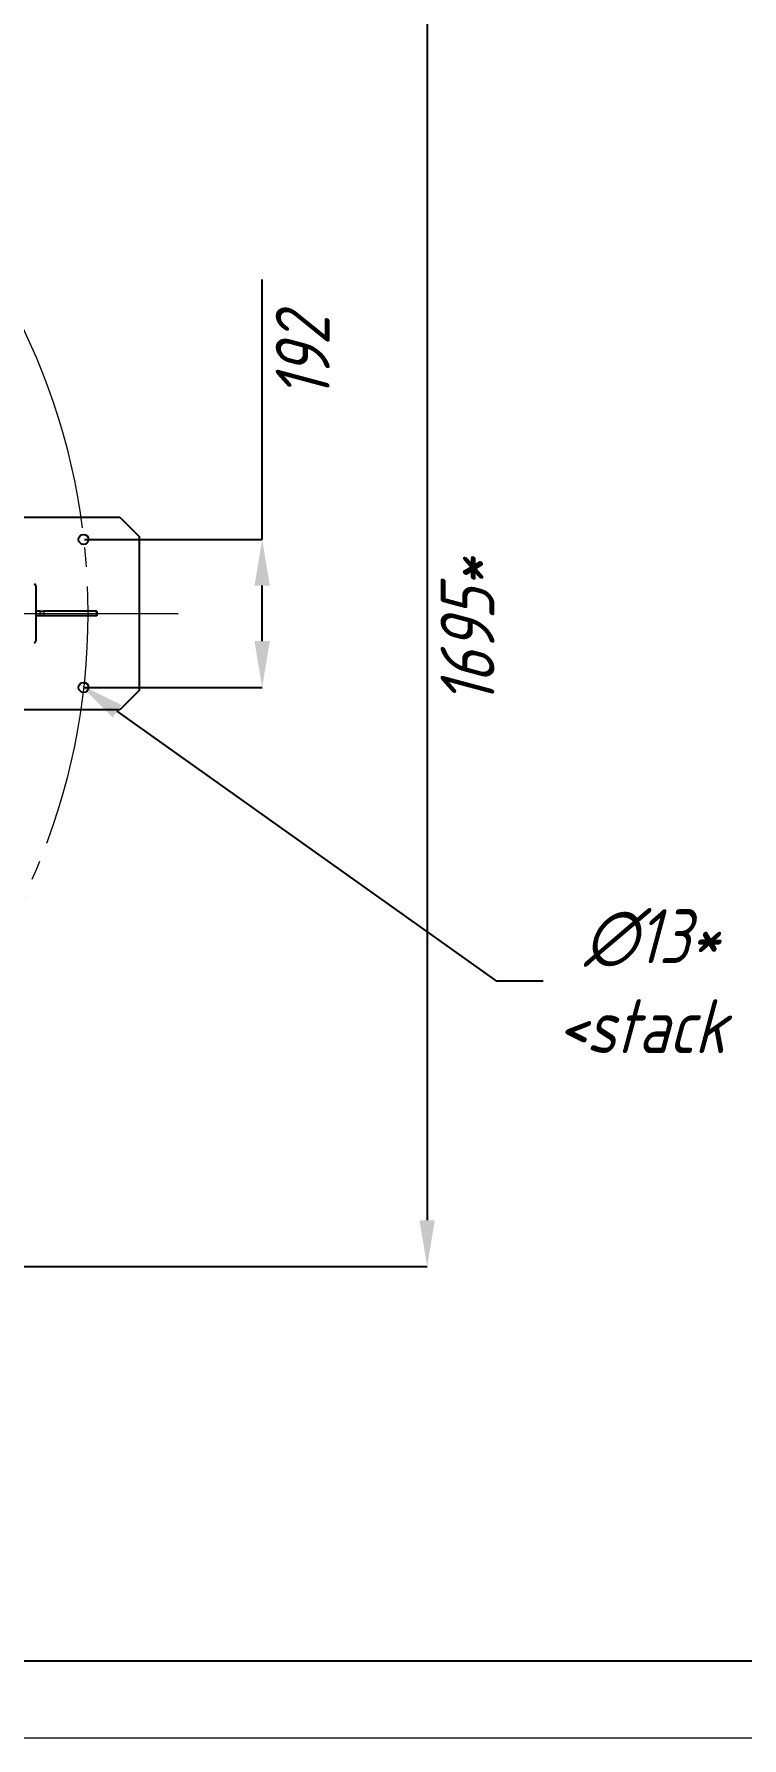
# Model space of a CAD drawing. Header units: millimetres. Extents: x 0 to 594, y -1 to 420.
# Drawn here: x 249.8 to 295.7, y 0 to 110.6 of the extents above; entities that cross this region are included whole.
import ezdxf

# ---------------------------------------------------------------- set-up
doc = ezdxf.new("R2010")
doc.units = ezdxf.units.MM
doc.linetypes.add('SLD-Осевая', pattern=[19.05, 15.24, -1.27, 1.27, -1.27])
doc.linetypes.add('SLD-Сплошная', pattern=[0])
doc.styles.add('SLDTEXTSTYLE1', font='')
doc.styles.get('SLDTEXTSTYLE1').set_extended_font_data('ГОСТ тип А', italic=True)
doc.dimstyles.new('SLDDIMSTYLE0', dxfattribs={"dimtxt": 3.5, "dimasz": 3, "dimexe": 0, "dimexo": 0.0625, "dimgap": 0.875, "dimtad": 2, "dimdec": 1, "dimlfac": 20, "dimrnd": 1e-09, "dimzin": 12, "dimdsep": 46, "dimtxsty": 'SLDTEXTSTYLE1', "dimsah": 1, "dimcen": 0.09, "dimadec": 0, "dimazin": 3, "dimtfac": 1, "dimtofl": 0, "dimtmove": 0, "dimatfit": 3, "dimfxl": 1, "dimfrac": 2, "dimtolj": 1, "dimtzin": 12, "dimarcsym": 0})
doc.dimstyles.new('SLDDIMSTYLE3', dxfattribs={"dimtxt": 3.5, "dimasz": 3, "dimexe": 0, "dimexo": 0.0625, "dimgap": 0.875, "dimtad": 2, "dimdec": 0, "dimlfac": 20, "dimrnd": 1e-09, "dimzin": 12, "dimdsep": 46, "dimtxsty": 'SLDTEXTSTYLE1', "dimsah": 1, "dimcen": 0.09, "dimadec": 0, "dimazin": 3, "dimtfac": 1, "dimtofl": 0, "dimtmove": 0, "dimatfit": 3, "dimfxl": 1, "dimfrac": 2, "dimtolj": 1, "dimtzin": 12, "dimarcsym": 0})
doc.dimstyles.new('SLDDIMSTYLE4', dxfattribs={"dimtxt": 3.5, "dimasz": 3, "dimexe": 0, "dimexo": 0.0625, "dimgap": 0.875, "dimtad": 0, "dimtih": 1, "dimtoh": 1, "dimdec": 1, "dimlfac": 20, "dimrnd": 1e-09, "dimzin": 12, "dimdsep": 46, "dimtxsty": 'SLDTEXTSTYLE1', "dimsah": 1, "dimcen": 0, "dimadec": 0, "dimazin": 3, "dimtfac": 5, "dimtmove": 0, "dimatfit": 3, "dimfxl": 1, "dimfrac": 2, "dimtolj": 1, "dimtzin": 12, "dimarcsym": 0})

# ---------------------------------------------------------------- blocks, each defined once
blk = doc.blocks.new('*D35')
at = {"color": 0, "linetype": 'SLD-Сплошная', "lineweight": -2, "transparency": 16777216}
for p, q in [((191.91, 115.35), (275.3, 115.35)), ((275.3, 112.35), (275.3, 33.59)), ((191.91, 30.59), (275.3, 30.59))]:
    blk.add_line(p, q, dxfattribs=at)
at = {"color": 0, "linetype": 'SLD-Сплошная', "transparency": 16777216}
for points in [[(274.8, 112.35), (275.8, 112.35), (275.3, 115.35)], [(274.8, 33.59), (275.8, 33.59), (275.3, 30.59)]]:
    blk.add_solid(points, dxfattribs=at)
at = {"layer": 'Defpoints', "color": 0, "linetype": 'SLD-Сплошная', "transparency": 16777216}
for p in [(191.85, 115.35), (191.85, 30.59), (275.3, 30.59)]:
    blk.add_point(p, dxfattribs=at)
at = {"color": 0, "linetype": 'SLD-Сплошная', "lineweight": 18, "transparency": 16777216, "insert": (276.17, 71.76), "char_height": 3.5, "attachment_point": 2, "rotation": 90, "style": 'SLDTEXTSTYLE1'}
blk.add_mtext('\\A1;1695*', dxfattribs=at)
blk = doc.blocks.new('*D36')
at = {"color": 0, "linetype": 'SLD-Сплошная', "lineweight": -2, "transparency": 16777216}
for p, q in [((264.59, 77.77), (264.59, 94.63)), ((253.06, 77.77), (264.59, 77.77)), ((264.59, 71.17), (264.59, 74.77)), ((253.06, 68.17), (264.59, 68.17))]:
    blk.add_line(p, q, dxfattribs=at)
at = {"color": 0, "linetype": 'SLD-Сплошная', "transparency": 16777216}
for points in [[(264.09, 74.77), (265.09, 74.77), (264.59, 77.77)], [(264.09, 71.17), (265.09, 71.17), (264.59, 68.17)]]:
    blk.add_solid(points, dxfattribs=at)
at = {"layer": 'Defpoints', "color": 0, "linetype": 'SLD-Сплошная', "transparency": 16777216}
for p in [(252.99, 77.77), (252.99, 68.17), (264.59, 68.17)]:
    blk.add_point(p, dxfattribs=at)
at = {"color": 0, "linetype": 'SLD-Сплошная', "lineweight": 18, "transparency": 16777216, "insert": (265.47, 89.58), "char_height": 3.5, "attachment_point": 2, "rotation": 90, "style": 'SLDTEXTSTYLE1'}
blk.add_mtext('\\A1;192', dxfattribs=at)
blk = doc.blocks.new('*D37')
at = {"color": 0, "linetype": 'SLD-Сплошная', "lineweight": -2, "transparency": 16777216}
for p, q in [((279.83, 49.1), (255.18, 66.62)), ((282.83, 49.1), (279.83, 49.1))]:
    blk.add_line(p, q, dxfattribs=at)
at = {"color": 0, "linetype": 'SLD-Сплошная', "transparency": 16777216}
blk.add_solid([(255.46, 67.03), (254.89, 66.21), (252.73, 68.36)], dxfattribs=at)
at = {"layer": 'Defpoints', "color": 0, "linetype": 'SLD-Сплошная', "transparency": 16777216}
for p in [(252.73, 68.36), (253.26, 67.98)]:
    blk.add_point(p, dxfattribs=at)
at = {"color": 0, "linetype": 'SLD-Сплошная', "lineweight": 18, "transparency": 16777216, "insert": (283.71, 53.77), "char_height": 3.5, "attachment_point": 1, "style": 'SLDTEXTSTYLE1'}
blk.add_mtext('\\A1; ∅13*\\P<stack size=0.2> <stack size=5>6 отв.', dxfattribs=at)
blk = doc.blocks.new('SW_CENTERMARKSYMBOL_0')
at = {"color": 0, "linetype": 'SLD-Сплошная', "lineweight": 18}
blk.add_line((0.25, 0), (48.58, 0), dxfattribs=at)

msp = doc.modelspace()

# ---------------------------------------------------------------- linework, layer by layer
at = {"color": 7, "linetype": 'SLD-Сплошная', "lineweight": 25}
for p, q in [((245.0536, 79.2181), (255.3445, 79.2181)), ((255.3445, 79.2181), (256.5945, 77.9681)), ((256.5945, 77.9681), (256.5945, 67.9681)), ((249.9079, 71.2181), (249.9079, 74.7181)), ((250.1771, 73.1181), (249.9079, 73.1181)), ((250.1771, 73.1181), (250.4082, 73.1181)), ((253.8257, 73.1181), (250.4082, 73.1181)), ((253.8257, 73.1181), (253.8445, 73.1181)), ((253.8445, 73.1181), (253.8445, 72.8181)), ((250.1771, 72.8181), (249.9079, 72.8181)), ((250.4082, 72.8181), (250.1771, 72.8181)), ((253.8257, 72.8181), (250.4082, 72.8181)), ((253.8445, 72.8181), (253.8257, 72.8181)), ((256.5945, 67.9681), (255.3445, 66.7181)), ((255.3445, 66.7181), (245.0523, 66.7181)), ((20, 5), (589, 5))]:
    msp.add_line(p, q, dxfattribs=at)
at = {"color": 8, "linetype": 'SLD-Сплошная', "lineweight": 18}
for p, q in [((250.1771, 72.8181), (250.1771, 73.1181)), ((250.4082, 73.1181), (250.4082, 72.8181)), ((253.8257, 72.8181), (253.8257, 73.1181))]:
    msp.add_line(p, q, dxfattribs=at)
at = {"color": 7, "linetype": 'SLD-Сплошная', "lineweight": 18}
msp.add_line((0, 0), (594, 0), dxfattribs=at)
at = {"color": 7, "linetype": 'SLD-Осевая', "lineweight": 18}
msp.add_circle((210.5445, 72.9681), 42.7205, dxfattribs=at)
at = {"color": 7, "linetype": 'SLD-Сплошная', "lineweight": 25}
for centre in [(252.9945, 77.7681), (252.9945, 68.1681)]:
    msp.add_circle(centre, 0.325, dxfattribs=at)
for centre, start, end in [((249.7672, 74.7275), 356.188739, 85.59805), ((249.7672, 71.2087), 274.40195, 3.811261)]:
    msp.add_arc(centre, 0.141, start, end, dxfattribs=at)

# ---------------------------------------------------------------- block references
at = {"color": 7, "linetype": 'SLD-Сплошная', "lineweight": 18}
msp.add_blockref('SW_CENTERMARKSYMBOL_0', (210.5445, 72.9681), dxfattribs=at)

# ---------------------------------------------------------------- dimensions: what is measured, and where the dimension line sits
dim = msp.add_linear_dim(base=(275.2983, 30.5877), p1=(191.8496, 115.3486), p2=(191.8496, 30.5877), angle=90, text='<>*', dimstyle='SLDDIMSTYLE3', override={"dimlfac": 20}, dxfattribs=at)
dim.commit()
dim.dimension.update_dxf_attribs({"geometry": '*D35', "text_midpoint": (275.2983, 71.7629), "dimtype": 160})
dim = msp.add_linear_dim(base=(264.5945, 68.1681), p1=(252.9945, 77.7681), p2=(252.9945, 68.1681), angle=90, dimstyle='SLDDIMSTYLE0', override={"dimlfac": 20}, dxfattribs=at)
dim.commit()
dim.dimension.update_dxf_attribs({"geometry": '*D36', "text_midpoint": (264.5945, 89.5848), "dimtype": 160})
dim = msp.add_diameter_dim_2p(p1=(253.2594, 67.9799), p2=(252.7296, 68.3564), text=' <>*\\P<stack size=0.2> <stack size=5>6 отв.', dimstyle='SLDDIMSTYLE4', override={"dimlfac": 20}, dxfattribs=at)
dim.commit()
dim.dimension.update_dxf_attribs({"geometry": '*D37', "text_midpoint": (338.3735, 49.099), "dimtype": 163})

doc.saveas('drawing.dxf')
